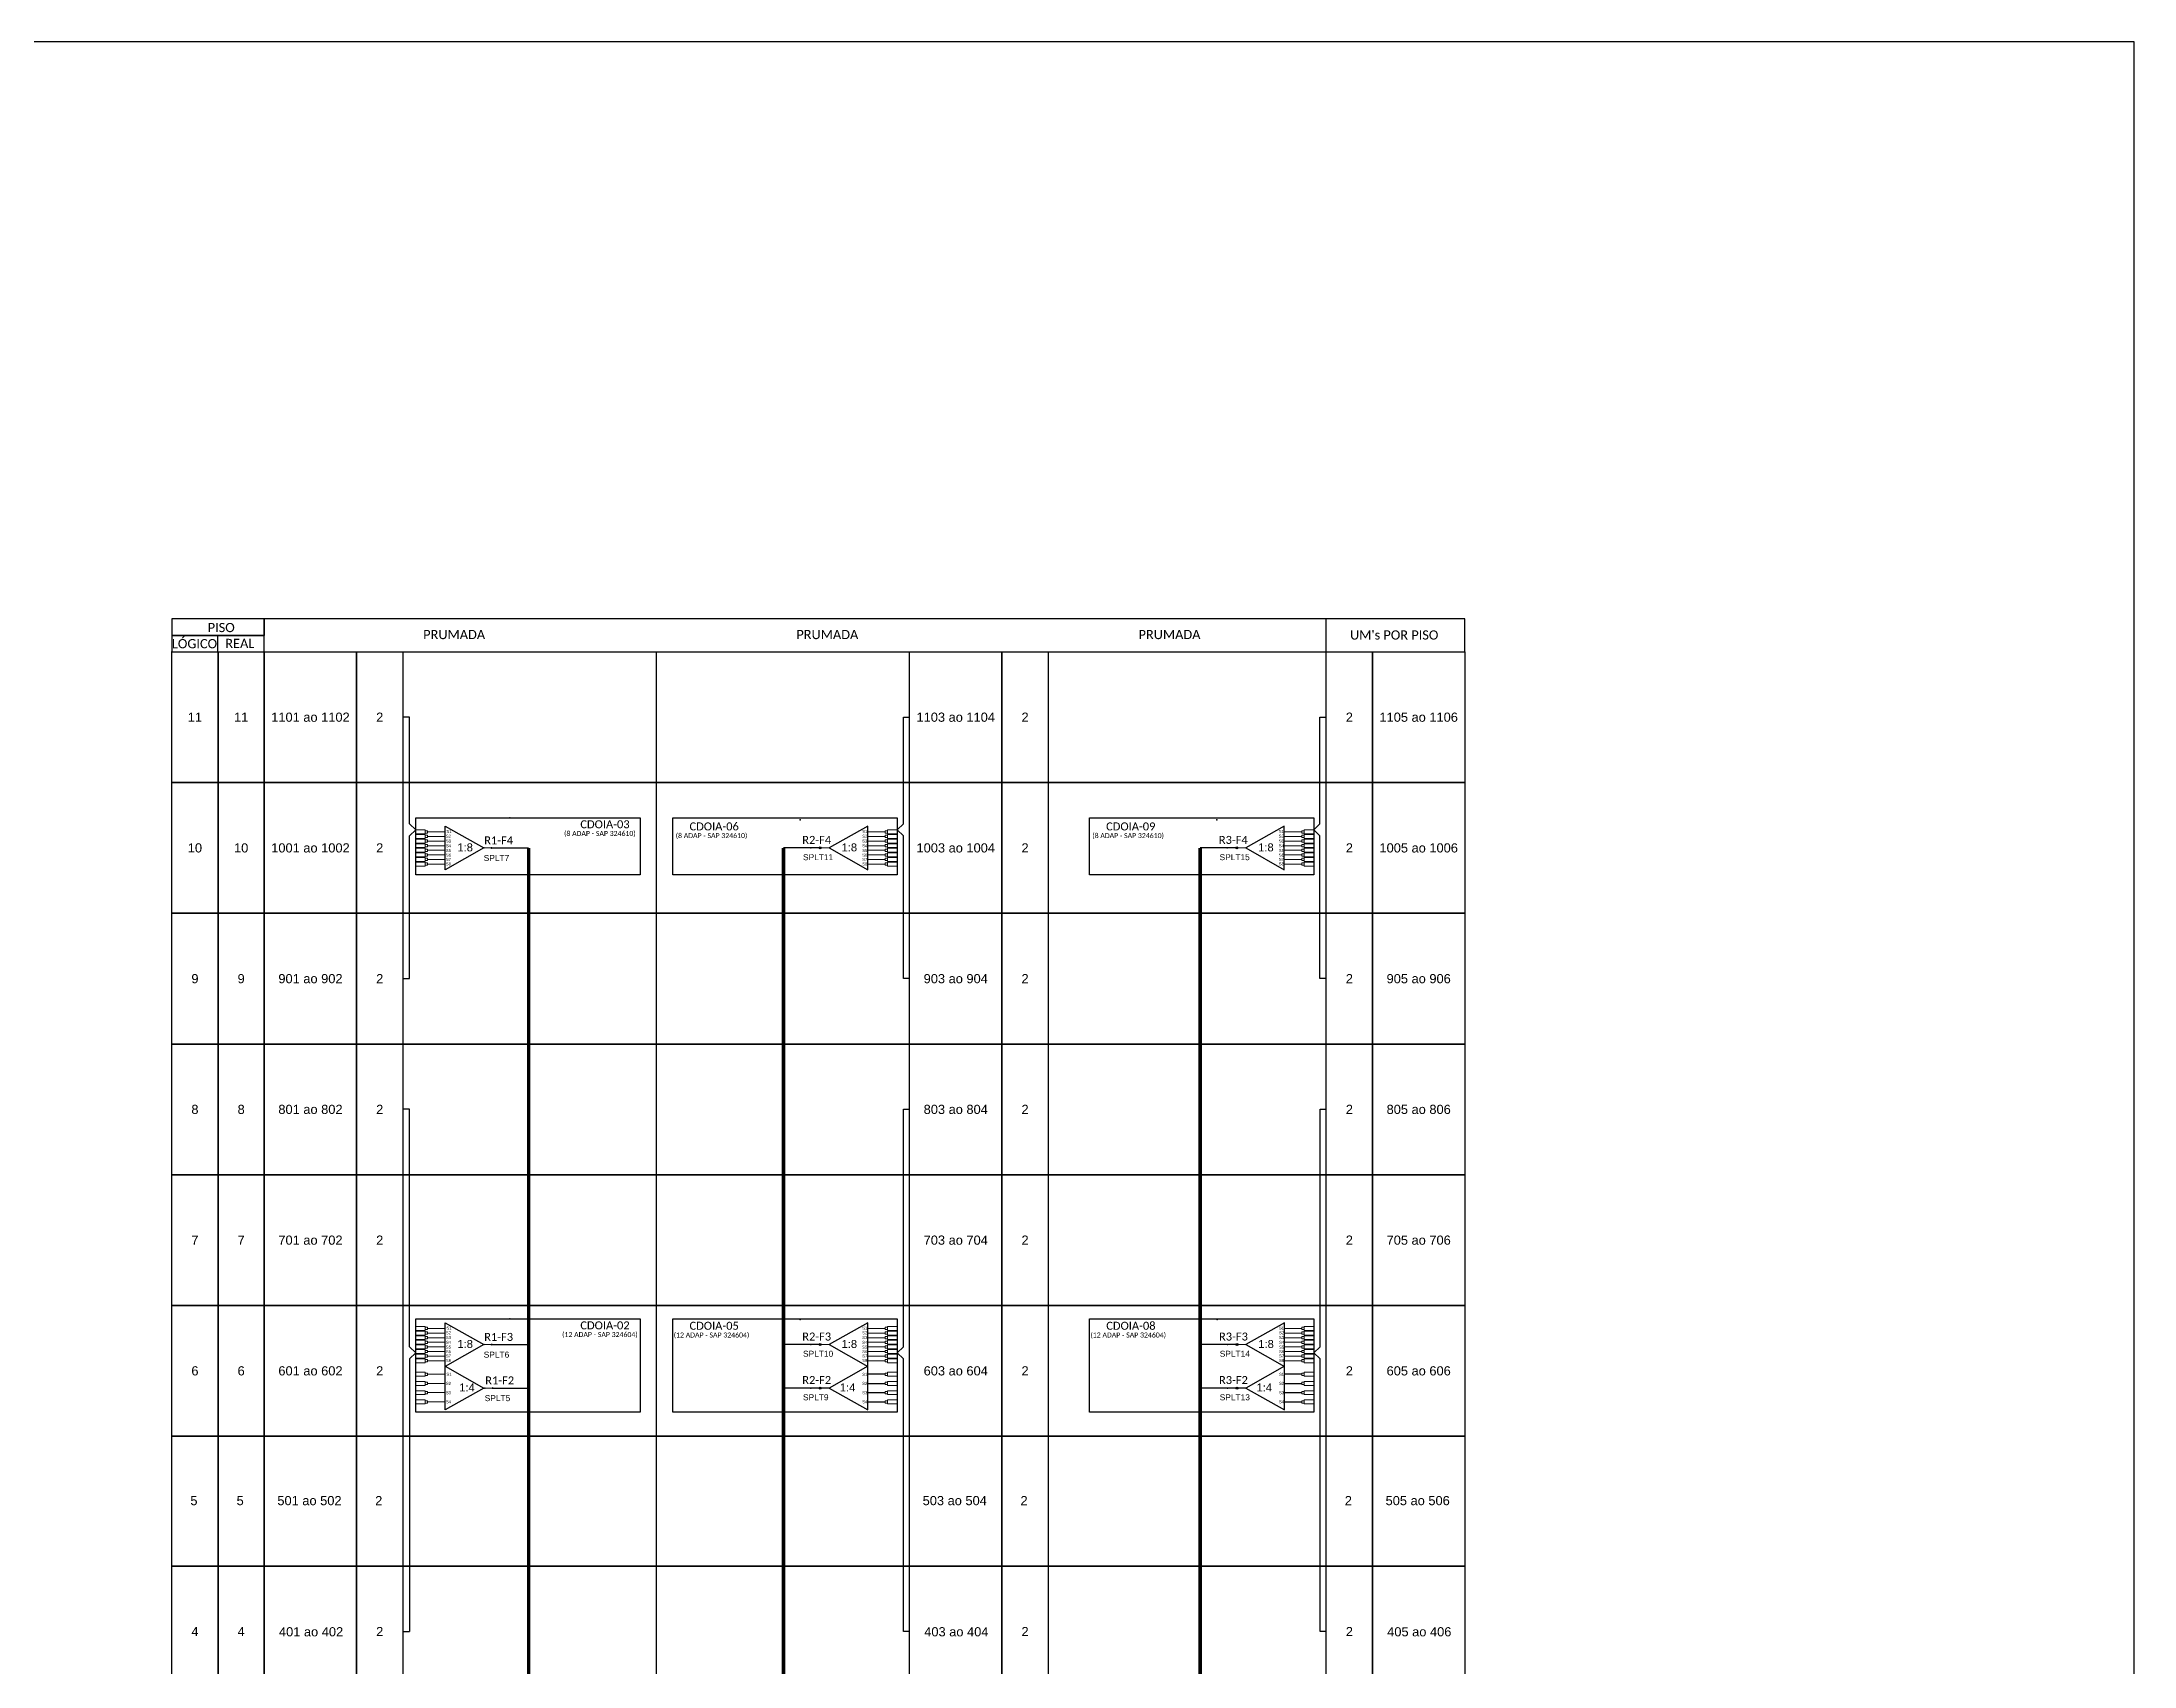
# Model space of a CAD drawing. Header units: millimetres. Extents: x 2479 to 4240, y 59 to 653.
# Drawn here: x 3820.7 to 4240, y 327.9 to 653.4 of the extents above; entities that cross this region are included whole.
import ezdxf
from ezdxf.enums import TextEntityAlignment as Align

# ---------------------------------------------------------------- set-up
doc = ezdxf.new("R2010")
doc.units = ezdxf.units.MM
doc.header["$LTSCALE"] = 0.1
doc.header["$MEASUREMENT"] = 0
doc.layers.add('surveys', color=7, linetype='Continuous')
doc.styles.add('ARIAL', font='arial.ttf')
doc.styles.add('WMF-Calibri0', font='calibri.ttf')

# ---------------------------------------------------------------- blocks, each defined once
blk = doc.blocks.new('SPLITTER_')
blk.add_point((0, 0))
at = {"style": 'ARIAL', "flags": 4}
blk.add_attdef('SPLT', (0, -3.26), '', height=1.5, dxfattribs=at)
blk = doc.blocks.new('SPLT_1-8_SC-APC_ESQ')
at = {"color": 3, "lineweight": 0}
for points in [[(2.41, -3.02), (0, -3.02)], [(2.41, -4), (0, -4)], [(2.41, -4.17), (0, -4.17)], [(2.41, -5.16), (0, -5.16)], [(2.41, -3.02), (2.41, -4)], [(2.41, -4.17), (2.41, -5.16)], [(2.99, -3.51), (7.37, -3.51)], [(7.37, -4.66), (2.99, -4.66)], [(2.41, -5.32), (0, -5.32)], [(2.41, -6.31), (0, -6.31)], [(2.41, -6.48), (0, -6.48)], [(2.41, -7.46), (0, -7.46)], [(2.41, -7.63), (0, -7.63)], [(2.41, -8.62), (0, -8.62)], [(2.41, -8.78), (0, -8.78)], [(2.41, -9.77), (0, -9.77)], [(2.41, -9.94), (0, -9.94)], [(2.41, -5.32), (2.41, -6.31)], [(2.41, -6.48), (2.41, -7.46)], [(2.41, -7.63), (2.41, -8.62)], [(2.41, -8.78), (2.41, -9.77)], [(2.41, -9.94), (2.41, -10.92)], [(7.37, -5.82), (2.99, -5.82)], [(7.37, -6.97), (2.99, -6.97)], [(7.37, -8.12), (2.99, -8.12)], [(7.37, -9.28), (2.99, -9.28)], [(7.37, -10.43), (2.99, -10.43)], [(2.41, -10.92), (0, -10.92)], [(2.41, -11.09), (0, -11.09)], [(2.41, -12.08), (0, -12.08)], [(2.41, -11.09), (2.41, -12.08)], [(7.37, -11.58), (2.99, -11.58)]]:
    blk.add_lwpolyline(points, dxfattribs=at)
for points in [[(2.99, -3.22), (2.41, -3.22), (2.41, -3.8), (2.99, -3.8)], [(2.99, -4.38), (2.41, -4.38), (2.41, -4.95), (2.99, -4.95)], [(2.99, -5.53), (2.41, -5.53), (2.41, -6.1), (2.99, -6.1)], [(2.99, -6.68), (2.41, -6.68), (2.41, -7.26), (2.99, -7.26)], [(2.99, -7.84), (2.41, -7.84), (2.41, -8.41), (2.99, -8.41)], [(2.99, -8.99), (2.41, -8.99), (2.41, -9.56), (2.99, -9.56)], [(2.99, -10.14), (2.41, -10.14), (2.41, -10.72), (2.99, -10.72)], [(2.99, -11.3), (2.41, -11.3), (2.41, -11.87), (2.99, -11.87)]]:
    blk.add_lwpolyline(points, close=True, dxfattribs=at)
at = {"color": 1}
blk.add_lwpolyline([(7.37, -2.1), (17.04, -7.55), (7.37, -13), (7.37, -2.1)], dxfattribs=at)
at = {"color": 1, "lineweight": 0}
blk.add_lwpolyline([(17.04, -7.55), (19.26, -7.55)], dxfattribs=at)
at = {"color": 1, "style": 'ARIAL'}
for s, height, p in [('S2', 0.75, (7.56, -4.97)), ('S1', 0.75, (7.7, -3.78)), ('S5', 0.75, (7.55, -8.57)), ('S3', 0.75, (7.55, -6.18)), ('S4', 0.75, (7.55, -7.36)), ('S6', 0.75, (7.55, -9.69)), ('S7', 0.75, (7.55, -10.78)), ('1:8', 2, (10.45, -8.4)), ('S8', 0.75, (7.55, -11.9))]:
    blk.add_text(s, height=height, dxfattribs=at).set_placement(p)
blk = doc.blocks.new('A$C415C251F')
at = {"color": 3}
blk.add_point((0, 0), dxfattribs=at)
blk = doc.blocks.new('LEG_CDOIA8_C-SPLT_ESQ')
at = {"color": 3, "extrusion": (0, 0, -1), "xscale": -1, "zscale": -1}
blk.add_blockref('A$C415C251F', (0, 0), dxfattribs=at)
at = {"color": 1, "style": 'WMF-Calibri0', "flags": 4}
blk.add_attdef('MODELO', text='', height=1.5, dxfattribs=at).set_placement((22.54, -4.54), align=Align.CENTER)
blk.add_attdef('CDO', (21.44, -2.61), '', height=2, dxfattribs=at)
at = {"style": 'ARIAL', "flags": 4}
blk.add_attdef('SPLITAGEM', text='', height=1.5, dxfattribs=at).set_placement((18.61, -12.59), align=Align.CENTER)
blk = doc.blocks.new('SPLT_1-8_SC-APC')
at = {"color": 1}
blk.add_lwpolyline([(-7.37, -2.1), (-17.04, -7.55), (-7.37, -13), (-7.37, -2.1)], dxfattribs=at)
at = {"color": 3, "lineweight": 0}
for points in [[(-2.99, -3.51), (-7.37, -3.51)], [(-7.37, -4.66), (-2.99, -4.66)], [(-2.41, -3.02), (-2.41, -4)], [(-2.41, -3.02), (0, -3.02)], [(-2.41, -4), (0, -4)], [(-2.41, -4.17), (-2.41, -5.16)], [(-2.41, -4.17), (0, -4.17)], [(-2.41, -5.16), (0, -5.16)], [(-7.37, -5.82), (-2.99, -5.82)], [(-7.37, -6.97), (-2.99, -6.97)], [(-7.37, -8.12), (-2.99, -8.12)], [(-7.37, -9.28), (-2.99, -9.28)], [(-7.37, -10.43), (-2.99, -10.43)], [(-2.41, -5.32), (-2.41, -6.31)], [(-2.41, -5.32), (0, -5.32)], [(-2.41, -6.31), (0, -6.31)], [(-2.41, -6.48), (-2.41, -7.46)], [(-2.41, -6.48), (0, -6.48)], [(-2.41, -7.46), (0, -7.46)], [(-2.41, -7.63), (-2.41, -8.62)], [(-2.41, -7.63), (0, -7.63)], [(-2.41, -8.62), (0, -8.62)], [(-2.41, -8.78), (-2.41, -9.77)], [(-2.41, -8.78), (0, -8.78)], [(-2.41, -9.77), (0, -9.77)], [(-2.41, -9.94), (-2.41, -10.92)], [(-2.41, -9.94), (0, -9.94)], [(-7.37, -11.58), (-2.99, -11.58)], [(-2.41, -10.92), (0, -10.92)], [(-2.41, -11.09), (-2.41, -12.08)], [(-2.41, -11.09), (0, -11.09)], [(-2.41, -12.08), (0, -12.08)]]:
    blk.add_lwpolyline(points, dxfattribs=at)
for points in [[(-2.99, -3.22), (-2.41, -3.22), (-2.41, -3.8), (-2.99, -3.8)], [(-2.99, -4.38), (-2.41, -4.38), (-2.41, -4.95), (-2.99, -4.95)], [(-2.99, -5.53), (-2.41, -5.53), (-2.41, -6.1), (-2.99, -6.1)], [(-2.99, -6.68), (-2.41, -6.68), (-2.41, -7.26), (-2.99, -7.26)], [(-2.99, -7.84), (-2.41, -7.84), (-2.41, -8.41), (-2.99, -8.41)], [(-2.99, -8.99), (-2.41, -8.99), (-2.41, -9.56), (-2.99, -9.56)], [(-2.99, -10.14), (-2.41, -10.14), (-2.41, -10.72), (-2.99, -10.72)], [(-2.99, -11.3), (-2.41, -11.3), (-2.41, -11.87), (-2.99, -11.87)]]:
    blk.add_lwpolyline(points, close=True, dxfattribs=at)
at = {"color": 1, "lineweight": 0}
blk.add_lwpolyline([(-17.04, -7.55), (-19.26, -7.55)], dxfattribs=at)
at = {"color": 1, "style": 'ARIAL'}
for s, height, p in [('S1', 0.75, (-8.74, -3.78)), ('S2', 0.75, (-8.74, -4.97)), ('1:8', 2, (-13.91, -8.4)), ('S3', 0.75, (-8.74, -6.18)), ('S4', 0.75, (-8.74, -7.36)), ('S5', 0.75, (-8.74, -8.57)), ('S6', 0.75, (-8.74, -9.69)), ('S7', 0.75, (-8.74, -10.78)), ('S8', 0.75, (-8.74, -11.9))]:
    blk.add_text(s, height=height, dxfattribs=at).set_placement(p)
blk = doc.blocks.new('LEG_CDOIA8_C-SPLT_DIR')
at = {"color": 3}
blk.add_blockref('A$C415C251F', (0, 0), dxfattribs=at)
at = {"color": 1, "style": 'WMF-Calibri0', "flags": 4}
blk.add_attdef('CDO', (-26.84, -2.61), '', height=2, dxfattribs=at)
blk.add_attdef('MODELO', text='', height=1.5, dxfattribs=at).set_placement((-22.23, -4.54), align=Align.CENTER)
at = {"style": 'ARIAL', "flags": 4}
blk.add_attdef('SPLITAGEM', text='', height=1.5, dxfattribs=at).set_placement((-18.36, -12.59), align=Align.CENTER)
blk = doc.blocks.new('SPLT_1-4_SC-APC')
at = {"color": 1, "linetype": 'Continuous', "ltscale": 2.5}
for points in [[(-7.37, -1.53), (-17.04, -6.98), (-7.37, -12.43), (-7.37, -1.53)], [(-17.04, -6.98), (-19.26, -6.98)]]:
    blk.add_lwpolyline(points, dxfattribs=at)
at = {"color": 3, "linetype": 'Continuous', "ltscale": 2.5}
for points in [[(-2.99, -3.51), (-7.37, -3.51)], [(-7.37, -5.82), (-2.99, -5.82)], [(-7.37, -8.12), (-2.99, -8.12)], [(-7.37, -10.43), (-2.99, -10.43)]]:
    blk.add_lwpolyline(points, dxfattribs=at)
at = {"color": 3, "lineweight": 0}
for points in [[(-2.99, -3.22), (-2.41, -3.22), (-2.41, -3.8), (-2.99, -3.8)], [(-2.99, -5.53), (-2.41, -5.53), (-2.41, -6.1), (-2.99, -6.1)], [(-2.99, -7.84), (-2.41, -7.84), (-2.41, -8.41), (-2.99, -8.41)], [(-2.99, -10.14), (-2.41, -10.14), (-2.41, -10.72), (-2.99, -10.72)]]:
    blk.add_lwpolyline(points, close=True, dxfattribs=at)
for points in [[(-2.41, -3.02), (-2.41, -4)], [(-2.41, -3.02), (0, -3.02)], [(-2.41, -4), (0, -4)], [(-2.41, -5.32), (-2.41, -6.31)], [(-2.41, -5.32), (0, -5.32)], [(-2.41, -6.31), (0, -6.31)], [(-2.41, -7.63), (-2.41, -8.62)], [(-2.41, -7.63), (0, -7.63)], [(-2.41, -8.62), (0, -8.62)], [(-2.41, -9.94), (-2.41, -10.92)], [(-2.41, -9.94), (0, -9.94)], [(-2.41, -10.92), (0, -10.92)]]:
    blk.add_lwpolyline(points, dxfattribs=at)
at = {"color": 1, "style": 'ARIAL'}
for s, height, p in [('S1', 0.75, (-8.74, -3.91)), ('1:4', 2, (-14.35, -7.83)), ('S2', 0.75, (-8.74, -6.17)), ('S3', 0.75, (-8.74, -8.52)), ('S4', 0.75, (-8.74, -10.78))]:
    blk.add_text(s, height=height, dxfattribs=at).set_placement(p)
blk = doc.blocks.new('SPLT_1-4_SC-APC_ESQ')
at = {"color": 3, "lineweight": 0}
for points in [[(2.41, -3.02), (0, -3.02)], [(2.41, -4), (0, -4)], [(2.41, -3.02), (2.41, -4)], [(2.99, -3.51), (7.37, -3.51)], [(2.41, -5.32), (0, -5.32)], [(2.41, -6.31), (0, -6.31)], [(2.41, -7.63), (0, -7.63)], [(2.41, -8.62), (0, -8.62)], [(2.41, -9.94), (0, -9.94)], [(2.41, -5.32), (2.41, -6.31)], [(2.41, -7.63), (2.41, -8.62)], [(2.41, -9.94), (2.41, -10.92)], [(7.37, -5.82), (2.99, -5.82)], [(7.37, -8.12), (2.99, -8.12)], [(7.37, -10.43), (2.99, -10.43)], [(2.41, -10.92), (0, -10.92)]]:
    blk.add_lwpolyline(points, dxfattribs=at)
for points in [[(2.99, -3.22), (2.41, -3.22), (2.41, -3.8), (2.99, -3.8)], [(2.99, -5.53), (2.41, -5.53), (2.41, -6.1), (2.99, -6.1)], [(2.99, -7.84), (2.41, -7.84), (2.41, -8.41), (2.99, -8.41)], [(2.99, -10.14), (2.41, -10.14), (2.41, -10.72), (2.99, -10.72)]]:
    blk.add_lwpolyline(points, close=True, dxfattribs=at)
at = {"color": 1}
blk.add_lwpolyline([(7.37, -1.53), (17.04, -6.98), (7.37, -12.43), (7.37, -1.53)], dxfattribs=at)
at = {"color": 1, "lineweight": 0}
blk.add_lwpolyline([(17.04, -6.98), (19.26, -6.98)], dxfattribs=at)
at = {"color": 1, "style": 'ARIAL'}
for s, height, p in [('S1', 0.75, (7.7, -3.91)), ('S3', 0.75, (7.55, -8.52)), ('S4', 0.75, (7.55, -10.78)), ('S2', 0.75, (7.56, -6.17)), ('1:4', 2, (10.91, -7.83))]:
    blk.add_text(s, height=height, dxfattribs=at).set_placement(p)

msp = doc.modelspace()

# ---------------------------------------------------------------- hatches: boundary and pattern name
h = msp.add_hatch(color=3)
h.dxf.hatch_style = 1
edge = h.paths.add_edge_path()
edge.add_arc((3910.84, 491.88), 0.205, 0, 360)
h = msp.add_hatch(color=3)
h.dxf.hatch_style = 1
edge = h.paths.add_edge_path()
edge.add_arc((3976.71, 491.88), 0.205, 0, 360)
h = msp.add_hatch(color=3)
h.dxf.hatch_style = 1
edge = h.paths.add_edge_path()
edge.add_arc((4060.19, 491.88), 0.205, 0, 360)
h = msp.add_hatch(color=3)
h.dxf.hatch_style = 1
edge = h.paths.add_edge_path()
edge.add_arc((3910.84, 392.37), 0.205, 0, 360)
h = msp.add_hatch(color=3)
h.dxf.hatch_style = 1
edge = h.paths.add_edge_path()
edge.add_arc((3976.71, 392.37), 0.205, 0, 360)
h = msp.add_hatch(color=3)
h.dxf.hatch_style = 1
edge = h.paths.add_edge_path()
edge.add_arc((4060.21, 392.37), 0.205, 0, 360)
h = msp.add_hatch(color=3)
h.dxf.hatch_style = 1
edge = h.paths.add_edge_path()
edge.add_arc((3911.05, 383.65), 0.205, 0, 360)
h = msp.add_hatch(color=3)
h.dxf.hatch_style = 1
edge = h.paths.add_edge_path()
edge.add_arc((3976.71, 383.65), 0.205, 0, 360)
h = msp.add_hatch(color=3)
h.dxf.hatch_style = 1
edge = h.paths.add_edge_path()
edge.add_arc((4060.21, 383.65), 0.205, 0, 360)

# ---------------------------------------------------------------- linework, layer by layer
at = {"color": 7}
for p, q in [((4105.88, 537.76), (3865.26, 537.76)), ((3865.26, 537.76), (3865.26, 537.76)), ((3865.26, 537.76), (3865.26, 534.47)), ((4105.88, 531.18), (4105.88, 537.76)), ((3865.26, 531.18), (4094.52, 531.18)), ((3865.29, 531.18), (4066.75, 531.18)), ((3865.29, 504.98), (3865.29, 531.18)), ((3865.29, 504.98), (4078.11, 504.98)), ((3865.29, 478.79), (3865.29, 504.98)), ((4078.11, 504.98), (3865.29, 504.98)), ((3865.29, 478.79), (4078.11, 478.79)), ((3865.29, 452.59), (3865.29, 478.79)), ((4078.11, 478.79), (3865.29, 478.79)), ((3865.29, 452.59), (4078.11, 452.59)), ((3865.29, 426.4), (3865.29, 452.59)), ((4078.11, 452.59), (3865.29, 452.59)), ((3865.29, 426.4), (4078.11, 426.4)), ((3865.29, 400.2), (3865.29, 426.4)), ((4078.11, 426.4), (3865.29, 426.4)), ((3865.29, 400.2), (4078.11, 400.2)), ((3865.29, 374.01), (3865.29, 400.2)), ((4078.11, 400.2), (3865.29, 400.2)), ((3865.29, 374.01), (4078.11, 374.01)), ((3865.29, 347.96), (3865.29, 374.01)), ((4078.11, 374.01), (3865.29, 374.01)), ((3865.29, 347.96), (4078.11, 347.96)), ((3865.29, 321.77), (3865.29, 347.96)), ((4078.11, 347.96), (3865.29, 347.96))]:
    msp.add_line(p, q, dxfattribs=at)
at = {"color": 1}
for p, q in [((3895.64, 397.51), (3940.59, 397.51)), ((3895.64, 378.83), (3895.64, 397.51)), ((3940.59, 397.51), (3940.59, 378.83)), ((3947.17, 397.51), (3992.11, 397.51)), ((3947.17, 381.68), (3947.17, 397.51)), ((3947.17, 378.83), (3947.17, 397.51)), ((3992.11, 397.51), (3992.11, 378.83)), ((4030.67, 397.51), (4075.62, 397.51)), ((4030.67, 381.68), (4030.67, 397.51)), ((4030.67, 378.83), (4030.67, 397.51)), ((4075.62, 397.51), (4075.62, 378.83)), ((3940.59, 378.83), (3895.64, 378.83)), ((3992.11, 378.83), (3947.17, 378.83)), ((4075.62, 378.83), (4030.67, 378.83))]:
    msp.add_line(p, q, dxfattribs=at)
msp.add_lwpolyline([(3401.44, 59.39), (4240, 59.39), (4240, 653.39), (3401.44, 653.39), (3401.44, 59.39)])
at = {"color": 7}
for points in [[(3846.74, 534.47), (3865.26, 534.47), (3865.26, 537.76), (3846.74, 537.76)], [(3846.74, 531.18), (3865.26, 531.18), (3865.26, 534.47), (3846.74, 534.47)], [(3846.77, 531.18), (3856.03, 531.18), (3856.03, 504.98), (3846.77, 504.98)], [(3856.03, 531.18), (3865.29, 531.18), (3865.29, 504.98), (3856.03, 504.98)], [(3865.29, 531.18), (3883.8, 531.18), (3883.8, 504.98), (3865.29, 504.98)], [(3883.8, 531.18), (3893.06, 531.18), (3893.06, 504.98), (3883.8, 504.98)], [(3994.6, 531.18), (4013.12, 531.18), (4013.12, 504.98), (3994.6, 504.98)], [(4013.12, 531.18), (4022.38, 531.18), (4022.38, 504.98), (4013.12, 504.98)], [(4078.11, 531.18), (4087.37, 531.18), (4087.37, 504.98), (4078.11, 504.98)], [(4087.37, 531.18), (4105.88, 531.18), (4105.88, 504.98), (4087.37, 504.98)], [(3846.77, 504.98), (3856.03, 504.98), (3856.03, 478.79), (3846.77, 478.79)], [(3856.03, 504.98), (3865.29, 504.98), (3865.29, 478.79), (3856.03, 478.79)], [(3865.29, 504.98), (3883.8, 504.98), (3883.8, 478.79), (3865.29, 478.79)], [(3883.8, 504.98), (3893.06, 504.98), (3893.06, 478.79), (3883.8, 478.79)], [(3994.6, 504.98), (4013.12, 504.98), (4013.12, 478.79), (3994.6, 478.79)], [(4013.12, 504.98), (4022.38, 504.98), (4022.38, 478.79), (4013.12, 478.79)], [(4078.11, 504.98), (4087.37, 504.98), (4087.37, 478.79), (4078.11, 478.79)], [(4087.37, 504.98), (4105.88, 504.98), (4105.88, 478.79), (4087.37, 478.79)], [(3846.77, 478.79), (3856.03, 478.79), (3856.03, 452.59), (3846.77, 452.59)], [(3856.03, 478.79), (3865.29, 478.79), (3865.29, 452.59), (3856.03, 452.59)], [(3865.29, 478.79), (3883.8, 478.79), (3883.8, 452.59), (3865.29, 452.59)], [(3883.8, 478.79), (3893.06, 478.79), (3893.06, 452.59), (3883.8, 452.59)], [(3994.6, 478.79), (4013.12, 478.79), (4013.12, 452.59), (3994.6, 452.59)], [(4013.12, 478.79), (4022.38, 478.79), (4022.38, 452.59), (4013.12, 452.59)], [(4078.11, 478.79), (4087.37, 478.79), (4087.37, 452.59), (4078.11, 452.59)], [(4087.37, 478.79), (4105.88, 478.79), (4105.88, 452.59), (4087.37, 452.59)], [(3846.77, 452.59), (3856.03, 452.59), (3856.03, 426.4), (3846.77, 426.4)], [(3856.03, 452.59), (3865.29, 452.59), (3865.29, 426.4), (3856.03, 426.4)], [(3865.29, 452.59), (3883.8, 452.59), (3883.8, 426.4), (3865.29, 426.4)], [(3883.8, 452.59), (3893.06, 452.59), (3893.06, 426.4), (3883.8, 426.4)], [(3994.6, 452.59), (4013.12, 452.59), (4013.12, 426.4), (3994.6, 426.4)], [(4013.12, 452.59), (4022.38, 452.59), (4022.38, 426.4), (4013.12, 426.4)], [(4078.11, 452.59), (4087.37, 452.59), (4087.37, 426.4), (4078.11, 426.4)], [(4087.37, 452.59), (4105.88, 452.59), (4105.88, 426.4), (4087.37, 426.4)], [(3846.77, 426.4), (3856.03, 426.4), (3856.03, 400.2), (3846.77, 400.2)], [(3856.03, 426.4), (3865.29, 426.4), (3865.29, 400.2), (3856.03, 400.2)], [(3865.29, 426.4), (3883.8, 426.4), (3883.8, 400.2), (3865.29, 400.2)], [(3883.8, 426.4), (3893.06, 426.4), (3893.06, 400.2), (3883.8, 400.2)], [(3994.6, 426.4), (4013.12, 426.4), (4013.12, 400.2), (3994.6, 400.2)], [(4013.12, 426.4), (4022.38, 426.4), (4022.38, 400.2), (4013.12, 400.2)], [(4078.11, 426.4), (4087.37, 426.4), (4087.37, 400.2), (4078.11, 400.2)], [(4087.37, 426.4), (4105.88, 426.4), (4105.88, 400.2), (4087.37, 400.2)], [(3846.77, 400.2), (3856.03, 400.2), (3856.03, 374.01), (3846.77, 374.01)], [(3856.03, 400.2), (3865.29, 400.2), (3865.29, 374.01), (3856.03, 374.01)], [(3865.29, 400.2), (3883.8, 400.2), (3883.8, 374.01), (3865.29, 374.01)], [(3883.8, 400.2), (3893.06, 400.2), (3893.06, 374.01), (3883.8, 374.01)], [(3994.6, 400.2), (4013.12, 400.2), (4013.12, 374.01), (3994.6, 374.01)], [(4013.12, 400.2), (4022.38, 400.2), (4022.38, 374.01), (4013.12, 374.01)], [(4078.11, 400.2), (4087.37, 400.2), (4087.37, 374.01), (4078.11, 374.01)], [(4087.37, 400.2), (4105.88, 400.2), (4105.88, 374.01), (4087.37, 374.01)], [(3846.77, 374.01), (3856.03, 374.01), (3856.03, 347.96), (3846.77, 347.96)], [(3856.03, 374.01), (3865.29, 374.01), (3865.29, 347.96), (3856.03, 347.96)], [(3865.29, 374.01), (3883.8, 374.01), (3883.8, 347.96), (3865.29, 347.96)], [(3883.8, 374.01), (3893.06, 374.01), (3893.06, 347.96), (3883.8, 347.96)], [(3994.6, 374.01), (4013.12, 374.01), (4013.12, 347.96), (3994.6, 347.96)], [(4013.12, 374.01), (4022.38, 374.01), (4022.38, 347.96), (4013.12, 347.96)], [(4078.11, 374.01), (4087.37, 374.01), (4087.37, 347.96), (4078.11, 347.96)], [(4087.37, 374.01), (4105.88, 374.01), (4105.88, 347.96), (4087.37, 347.96)], [(3846.77, 347.96), (3856.03, 347.96), (3856.03, 321.77), (3846.77, 321.77)], [(3856.03, 347.96), (3865.29, 347.96), (3865.29, 321.77), (3856.03, 321.77)], [(3865.29, 347.96), (3883.8, 347.96), (3883.8, 321.77), (3865.29, 321.77)], [(3883.8, 347.96), (3893.06, 347.96), (3893.06, 321.77), (3883.8, 321.77)], [(3994.6, 347.96), (4013.12, 347.96), (4013.12, 321.77), (3994.6, 321.77)], [(4013.12, 347.96), (4022.38, 347.96), (4022.38, 321.77), (4013.12, 321.77)], [(4078.11, 347.96), (4087.37, 347.96), (4087.37, 321.77), (4078.11, 321.77)], [(4087.37, 347.96), (4105.88, 347.96), (4105.88, 321.77), (4087.37, 321.77)]]:
    msp.add_lwpolyline(points, close=True, dxfattribs=at)
for points in [[(4078.08, 531.18), (4078.08, 537.76)], [(3856, 531.18), (3856, 534.47)]]:
    msp.add_lwpolyline(points, dxfattribs=at)
at = {"color": 3}
for points in [[(3894.38, 508.61), (3894.38, 518.08), (3893.06, 518.08)], [(3894.38, 496.71), (3894.38, 518.08)], [(3993.37, 518.08), (3994.6, 518.08)], [(3993.37, 496.71), (3993.37, 518.08)], [(3993.37, 500.45), (3993.37, 518.08)], [(4076.85, 518.08), (4078.08, 518.08)], [(4076.85, 496.71), (4076.85, 518.08)], [(4076.85, 500.45), (4076.85, 518.08)], [(3894.38, 465.69), (3894.38, 494.29), (3895.64, 495.5), (3894.38, 496.71), (3894.38, 496.71)], [(3993.37, 465.69), (3993.37, 494.29), (3992.11, 495.5), (3993.37, 496.71), (3993.37, 496.71)], [(4076.85, 465.69), (4076.85, 494.29), (4075.59, 495.5), (4076.85, 496.71), (4076.85, 496.71)], [(3893.06, 465.69), (3894.38, 465.69)], [(3994.6, 465.69), (3993.37, 465.69)], [(4078.08, 465.69), (4076.85, 465.69)], [(3894.38, 391.93), (3894.38, 439.55), (3893.06, 439.55)], [(3993.37, 439.55), (3994.6, 439.55)], [(3993.37, 391.93), (3993.37, 439.55)], [(4076.88, 439.55), (4078.11, 439.55)], [(4076.88, 391.93), (4076.88, 439.55)], [(3894.38, 389.51), (3895.64, 390.72), (3894.38, 391.93), (3894.38, 391.93)], [(3993.37, 334.87), (3993.37, 389.51), (3992.11, 390.72), (3993.37, 391.93), (3993.37, 391.93)], [(4076.88, 334.87), (4076.88, 389.51), (4075.62, 390.72), (4076.88, 391.93), (4076.88, 391.93)], [(3894.38, 389.51), (3894.38, 334.87)], [(3893.06, 334.87), (3894.38, 334.87)], [(3994.6, 334.87), (3993.37, 334.87)], [(4078.11, 334.87), (4076.88, 334.87)]]:
    msp.add_lwpolyline(points, dxfattribs=at)
at = {"color": 1}
for points in [[(3895.64, 497.91), (3940.59, 497.91), (3940.59, 486.46), (3895.64, 486.46)], [(3947.17, 497.91), (3992.11, 497.91), (3992.11, 486.46), (3947.17, 486.46)], [(4030.65, 497.91), (4075.59, 497.91), (4075.59, 486.46), (4030.65, 486.46)]]:
    msp.add_lwpolyline(points, close=True, dxfattribs=at)
at = {"color": 5}
for points in [[(3910.84, 491.88), (3918.27, 491.88)], [(3910.84, 392.37), (3918.27, 392.37)], [(3911.05, 383.65), (3918.47, 383.65)]]:
    msp.add_lwpolyline(points, dxfattribs=at)
at = {"color": 5, "const_width": 0.72}
msp.add_lwpolyline([(3918.27, 491.88), (3918.27, 237.44)], dxfattribs=at)
at = {"color": 6, "const_width": 0.72}
msp.add_lwpolyline([(3969.34, 491.88), (3969.34, 233.08)], dxfattribs=at)
at = {"color": 6}
for points in [[(3976.71, 491.88), (3969.34, 491.88)], [(3976.71, 392.37), (3969.34, 392.37)], [(3976.71, 383.65), (3969.34, 383.65)]]:
    msp.add_lwpolyline(points, dxfattribs=at)
at = {"color": 40, "const_width": 0.72}
msp.add_lwpolyline([(4052.85, 491.88), (4052.85, 237.44)], dxfattribs=at)
at = {"color": 40}
for points in [[(4060.19, 491.88), (4052.85, 491.88)], [(4060.21, 392.37), (4052.85, 392.37)], [(4060.21, 383.65), (4052.85, 383.65)]]:
    msp.add_lwpolyline(points, dxfattribs=at)
at = {"color": 3}
for centre in [(3976.71, 491.88), (4060.19, 491.88), (3976.71, 392.37), (4060.21, 392.37), (3976.71, 383.65), (4060.21, 383.65)]:
    msp.add_circle(centre, 0.205, dxfattribs=at)
at = {"color": 7}
for p in [(3846.77, 531.18), (3846.77, 504.98), (3846.77, 478.79), (3846.77, 452.59), (3846.77, 426.4), (3846.77, 400.2), (3846.77, 374.01), (3846.77, 347.96)]:
    msp.add_point(p, dxfattribs=at)
at = {"layer": 'surveys', "color": 0}
msp.add_lwpolyline([(3943.83, 531.18), (3943.83, 243.18)], dxfattribs=at)

# ---------------------------------------------------------------- block references
at = {"zscale": 0.8}
for name, p, xscale, yscale in [('SPLT_1-8_SC-APC_ESQ', (3895.64, 497.91), 0.8000000000001818, 0.8000000000001818), ('SPLT_1-8_SC-APC_ESQ', (3895.64, 398.41), 0.8000000000001818, 0.8000000000001818), ('SPLT_1-4_SC-APC_ESQ', (3895.64, 389.24), 0.7999999999999546, 0.7999999999999972)]:
    msp.add_blockref(name, p, dxfattribs=dict(at, xscale=xscale, yscale=yscale))
at = {"color": 3}
ref = msp.add_blockref('LEG_CDOIA8_C-SPLT_ESQ', (3914.52, 497.91), dxfattribs=dict(at, xscale=0.8000000000001818, yscale=0.8000000000001818, zscale=0.8))
ref.add_attrib('CDO', 'CDOIA-03', (3928.63, 495.82), dxfattribs={"color": 1, "height": 1.6, "style": 'WMF-Calibri0'})
ref.add_attrib('MODELO', '(8 ADAP - SAP 324610)', dxfattribs={"color": 1, "height": 1, "style": 'WMF-Calibri0'}).set_placement((3932.55, 494.28), align=Align.CENTER)
at = {"color": 1}
ref = msp.add_blockref('LEG_CDOIA8_C-SPLT_DIR', (3972.71, 497.48), dxfattribs=dict(at, xscale=0.8000000000001818, yscale=0.8000000000001818, zscale=0.8))
ref.add_attrib('CDO', 'CDOIA-06', (3950.51, 495.39), dxfattribs={"color": 0, "height": 1.6, "style": 'WMF-Calibri0'})
ref.add_attrib('MODELO', '(8 ADAP - SAP 324610)', dxfattribs={"color": 0, "height": 1, "style": 'WMF-Calibri0'}).set_placement((3954.92, 493.85), align=Align.CENTER)
at = {"color": 3, "zscale": 0.8}
for name, p, xscale, yscale in [('SPLT_1-8_SC-APC', (3992.11, 497.91), 0.8000000000001818, 0.8000000000001818), ('SPLT_1-8_SC-APC', (4075.59, 497.91), 0.8000000000001818, 0.8000000000001818), ('SPLT_1-8_SC-APC', (3992.11, 398.41), 0.8000000000001818, 0.8000000000001818), ('SPLT_1-8_SC-APC', (4075.62, 398.41), 0.8000000000001818, 0.8000000000001818), ('SPLT_1-4_SC-APC', (3992.11, 389.24), 0.7999999999999546, 0.7999999999999972), ('SPLT_1-4_SC-APC', (4075.62, 389.24), 0.7999999999999546, 0.7999999999999972)]:
    msp.add_blockref(name, p, dxfattribs=dict(at, xscale=xscale, yscale=yscale))
at = {"color": 1}
ref = msp.add_blockref('LEG_CDOIA8_C-SPLT_DIR', (4056.19, 497.48), dxfattribs=dict(at, xscale=0.8000000000001818, yscale=0.8000000000001818, zscale=0.8))
ref.add_attrib('CDO', 'CDOIA-09', (4033.99, 495.39), dxfattribs={"color": 0, "height": 1.6, "style": 'WMF-Calibri0'})
ref.add_attrib('MODELO', '(8 ADAP - SAP 324610)', dxfattribs={"color": 0, "height": 1, "style": 'WMF-Calibri0'}).set_placement((4038.4, 493.85), align=Align.CENTER)
ref = msp.add_blockref('SPLITTER_', (3909.27, 491.88), dxfattribs=dict(xscale=0.8000000000001818, yscale=0.8000000000001818, zscale=0.8))
ref.add_attrib('SPLT', 'SPLT7', (3909.27, 489.27), dxfattribs={"height": 1.2, "style": 'ARIAL'})
ref = msp.add_blockref('SPLITTER_', (3974.8, 491.88), dxfattribs=dict(xscale=0.8000000000001818, yscale=0.8000000000001818, zscale=0.8))
ref.add_attrib('SPLT', 'SPLT11', (3973.25, 489.43), dxfattribs={"height": 1.2, "style": 'ARIAL'})
at = {"color": 40}
ref = msp.add_blockref('SPLITTER_', (4058.28, 491.88), dxfattribs=dict(at, xscale=0.8000000000001818, yscale=0.8000000000001818, zscale=0.8))
ref.add_attrib('SPLT', 'SPLT15', (4056.73, 489.43), dxfattribs={"height": 1.2, "style": 'ARIAL'})
at = {"color": 3}
ref = msp.add_blockref('LEG_CDOIA8_C-SPLT_ESQ', (3914.52, 397.51), dxfattribs=dict(at, xscale=0.8000000000001818, yscale=0.8000000000001818, zscale=0.8))
ref.add_attrib('CDO', 'CDOIA-02', (3928.63, 395.42), dxfattribs={"color": 1, "height": 1.6, "style": 'WMF-Calibri0'})
ref.add_attrib('MODELO', '(12 ADAP - SAP 324604)', dxfattribs={"color": 1, "height": 1, "style": 'WMF-Calibri0'}).set_placement((3932.55, 393.88), align=Align.CENTER)
at = {"color": 1}
ref = msp.add_blockref('LEG_CDOIA8_C-SPLT_DIR', (3972.71, 397.42), dxfattribs=dict(at, xscale=0.8000000000001818, yscale=0.8000000000001818, zscale=0.8))
ref.add_attrib('CDO', 'CDOIA-05', (3950.51, 395.34), dxfattribs={"color": 0, "height": 1.6, "style": 'WMF-Calibri0'})
ref.add_attrib('MODELO', '(12 ADAP - SAP 324604)', dxfattribs={"color": 0, "height": 1, "style": 'WMF-Calibri0'}).set_placement((3954.92, 393.79), align=Align.CENTER)
ref = msp.add_blockref('LEG_CDOIA8_C-SPLT_DIR', (4056.22, 397.42), dxfattribs=dict(at, xscale=0.8000000000001818, yscale=0.8000000000001818, zscale=0.8))
ref.add_attrib('CDO', 'CDOIA-08', (4034.02, 395.34), dxfattribs={"color": 0, "height": 1.6, "style": 'WMF-Calibri0'})
ref.add_attrib('MODELO', '(12 ADAP - SAP 324604)', dxfattribs={"color": 0, "height": 1, "style": 'WMF-Calibri0'}).set_placement((4038.43, 393.79), align=Align.CENTER)
ref = msp.add_blockref('SPLITTER_', (3909.27, 392.37), dxfattribs=dict(xscale=0.8000000000001818, yscale=0.8000000000001818, zscale=0.8))
ref.add_attrib('SPLT', 'SPLT6', (3909.27, 389.76), dxfattribs={"height": 1.2, "style": 'ARIAL'})
ref = msp.add_blockref('SPLITTER_', (3974.8, 392.37), dxfattribs=dict(xscale=0.8000000000001818, yscale=0.8000000000001818, zscale=0.8))
ref.add_attrib('SPLT', 'SPLT10', (3973.25, 389.93), dxfattribs={"height": 1.2, "style": 'ARIAL'})
at = {"color": 40}
ref = msp.add_blockref('SPLITTER_', (4058.31, 392.37), dxfattribs=dict(at, xscale=0.8000000000001818, yscale=0.8000000000001818, zscale=0.8))
ref.add_attrib('SPLT', 'SPLT14', (4056.76, 389.93), dxfattribs={"height": 1.2, "style": 'ARIAL'})
ref = msp.add_blockref('SPLITTER_', (3909.47, 383.65), dxfattribs=dict(xscale=0.8000000000001818, yscale=0.8000000000001818, zscale=0.8))
ref.add_attrib('SPLT', 'SPLT5', (3909.47, 381.04), dxfattribs={"height": 1.2, "style": 'ARIAL'})
ref = msp.add_blockref('SPLITTER_', (3974.8, 383.65), dxfattribs=dict(xscale=0.8000000000001818, yscale=0.8000000000001818, zscale=0.8))
ref.add_attrib('SPLT', 'SPLT9', (3973.25, 381.21), dxfattribs={"height": 1.2, "style": 'ARIAL'})
ref = msp.add_blockref('SPLITTER_', (4058.31, 383.65), dxfattribs=dict(xscale=0.8000000000001818, yscale=0.8000000000001818, zscale=0.8))
ref.add_attrib('SPLT', 'SPLT13', (4056.76, 381.21), dxfattribs={"height": 1.2, "style": 'ARIAL'})

# ---------------------------------------------------------------- texts
at = {"color": 7, "style": 'WMF-Calibri0'}
for s, p in [('     PISO', (3850.71, 535.12)), ('  LÓGICO', (3845.48, 531.89)), ('    REAL', (3854.89, 531.94)), ('PRUMADA', (3897.14, 533.72)), ('PRUMADA', (3971.92, 533.72)), ('PRUMADA', (4040.49, 533.72)), ("UM's POR PISO", (4082.87, 533.63))]:
    msp.add_text(s, height=1.84, dxfattribs=at).set_placement(p)
at = {"color": 7, "style": 'ARIAL'}
for s, p in [('11', (3851.4, 518.08)), ('11', (3860.66, 518.08)), ('1101 ao 1102', (3874.55, 518.08)), ('2', (3888.43, 518.08)), ('1103 ao 1104', (4003.86, 518.08)), ('2', (4017.75, 518.08)), ('2', (4082.74, 518.08)), ('1105 ao 1106', (4096.63, 518.08)), ('10', (3851.4, 491.89)), ('10', (3860.66, 491.89)), ('1001 ao 1002', (3874.55, 491.89)), ('2', (3888.43, 491.89)), ('1003 ao 1004', (4003.86, 491.89)), ('2', (4017.75, 491.89)), ('2', (4082.74, 491.89)), ('1005 ao 1006', (4096.63, 491.89)), ('9', (3851.4, 465.69)), ('9', (3860.66, 465.69)), ('901 ao 902', (3874.55, 465.69)), ('2', (3888.43, 465.69)), ('903 ao 904', (4003.86, 465.69)), ('2', (4017.75, 465.69)), ('2', (4082.74, 465.69)), ('905 ao 906', (4096.63, 465.69)), ('8', (3851.4, 439.5)), ('8', (3860.66, 439.5)), ('801 ao 802', (3874.55, 439.5)), ('2', (3888.43, 439.5)), ('803 ao 804', (4003.86, 439.5)), ('2', (4017.75, 439.5)), ('2', (4082.74, 439.5)), ('805 ao 806', (4096.63, 439.5)), ('7', (3851.4, 413.3)), ('7', (3860.66, 413.3)), ('701 ao 702', (3874.55, 413.3)), ('2', (3888.43, 413.3)), ('703 ao 704', (4003.86, 413.3)), ('2', (4017.75, 413.3)), ('2', (4082.74, 413.3)), ('705 ao 706', (4096.63, 413.3)), ('6', (3851.4, 387.11)), ('6', (3860.66, 387.11)), ('601 ao 602', (3874.55, 387.11)), ('2', (3888.43, 387.11)), ('603 ao 604', (4003.86, 387.11)), ('2', (4017.75, 387.11)), ('2', (4082.74, 387.11)), ('605 ao 606', (4096.63, 387.11)), ('5', (3851.2, 361.11)), ('5', (3860.46, 361.11)), ('501 ao 502', (3874.35, 361.11)), ('2', (3888.24, 361.11)), ('503 ao 504', (4003.66, 361.11)), ('2', (4017.55, 361.11)), ('2', (4082.54, 361.11)), ('505 ao 506', (4096.43, 361.11)), ('4', (3851.4, 334.87)), ('4', (3860.66, 334.87)), ('401 ao 402', (3874.67, 334.83)), ('2', (3888.43, 334.87)), ('403 ao 404', (4003.98, 334.83)), ('2', (4017.75, 334.87)), ('2', (4082.74, 334.87)), ('405 ao 406', (4096.75, 334.83))]:
    msp.add_text(s, height=1.84, dxfattribs=at).set_placement(p, align=Align.MIDDLE_CENTER)
at = {"color": 5, "style": 'WMF-Calibri0'}
for s, p in [('R1-F4', (3909.36, 492.61)), ('R1-F3', (3909.36, 393.11)), ('R1-F2', (3909.57, 384.39))]:
    msp.add_text(s, height=1.6, dxfattribs=at).set_placement(p)
at = {"color": 6, "style": 'WMF-Calibri0'}
for s, p in [('R2-F4', (3973.1, 492.69)), ('R2-F3', (3973.1, 393.18)), ('R2-F2', (3973.1, 384.47))]:
    msp.add_text(s, height=1.6, dxfattribs=at).set_placement(p)
at = {"color": 40, "style": 'WMF-Calibri0'}
for s, p in [('R3-F4', (4056.58, 492.69)), ('R3-F3', (4056.61, 393.18)), ('R3-F2', (4056.61, 384.47))]:
    msp.add_text(s, height=1.6, dxfattribs=at).set_placement(p)

doc.saveas('drawing.dxf')
